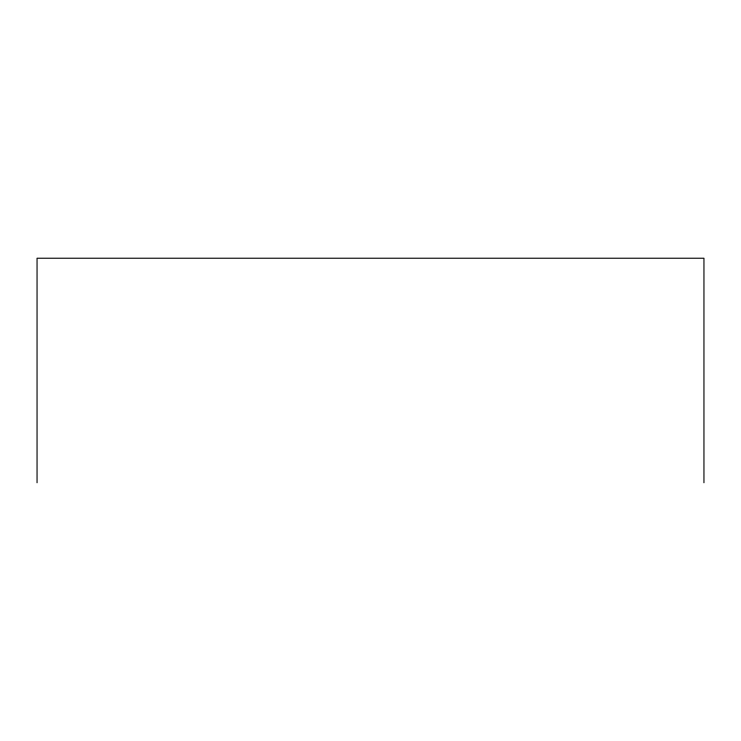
<?xml version="1.0" encoding="UTF-8"?>
<svg xmlns="http://www.w3.org/2000/svg" width="741" height="741" viewBox="0 0 741 741"><rect width="100%" height="100%" fill="white"/><g stroke="black" fill="none" stroke-linecap="round" stroke-linejoin="round"><path stroke-width="1.11" d="M703.95 482.771L703.95 258.229L37.05 258.229L37.05 482.771"/></g></svg>
